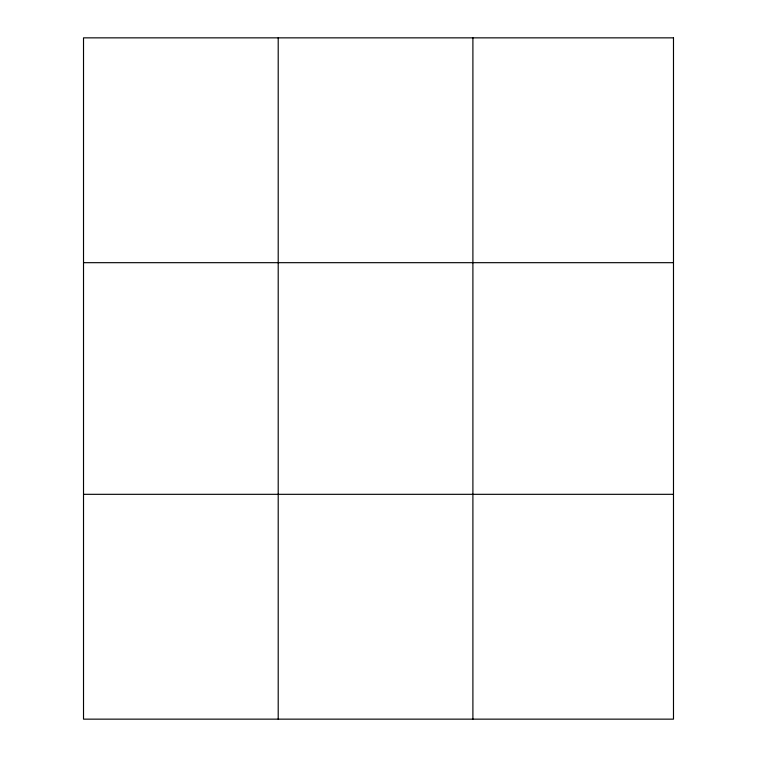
<?xml version="1.0" encoding="UTF-8"?>
<svg xmlns="http://www.w3.org/2000/svg" width="757" height="757" viewBox="0 0 757 757"><rect width="100%" height="100%" fill="white"/><g stroke="black" fill="none" stroke-linecap="round" stroke-linejoin="round"><path stroke-width="1.14" d="M278.207 719.15L278.207 37.85M472.898 719.15L472.898 37.85M83.516 262.679L673.484 262.679M83.516 494.321L673.484 494.321M673.484 37.85L673.484 719.15L83.516 719.15L83.516 37.85L673.484 37.85"/></g></svg>
